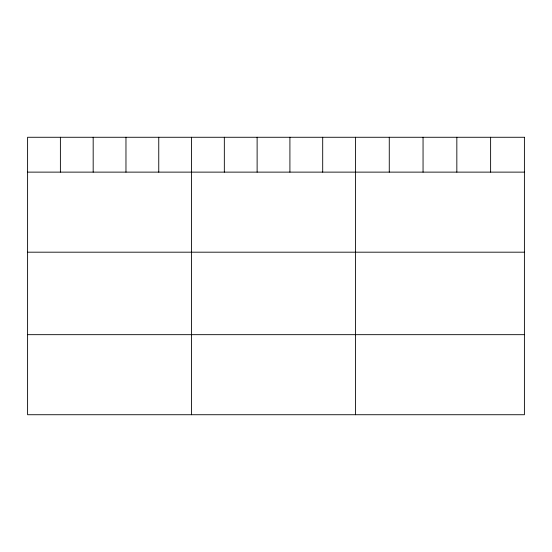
<?xml version="1.0" encoding="UTF-8"?>
<svg xmlns="http://www.w3.org/2000/svg" width="552" height="552" viewBox="0 0 552 552"><rect width="100%" height="100%" fill="white"/><g stroke="black" fill="none" stroke-linecap="round" stroke-linejoin="round"><path stroke-width="0.83" d="M27.6 172.127L524.4 172.127M27.6 252.188L524.4 252.188M27.6 334.671L524.4 334.671M490.618 137.269L490.618 172.127M456.835 137.269L456.835 172.127M423.053 137.269L423.053 172.127M389.27 137.269L389.27 172.127M355.488 137.269L355.488 414.731M322.699 137.269L322.699 172.127M289.91 137.269L289.91 172.127M257.122 137.269L257.122 172.127M224.333 137.269L224.333 172.127M191.544 137.269L191.544 414.731M158.755 137.269L158.755 172.127M125.966 137.269L125.966 172.127M93.178 137.269L93.178 172.127M60.389 137.269L60.389 172.127M524.4 137.269L27.6 137.269L27.6 414.731L524.4 414.731L524.4 137.269"/></g></svg>
